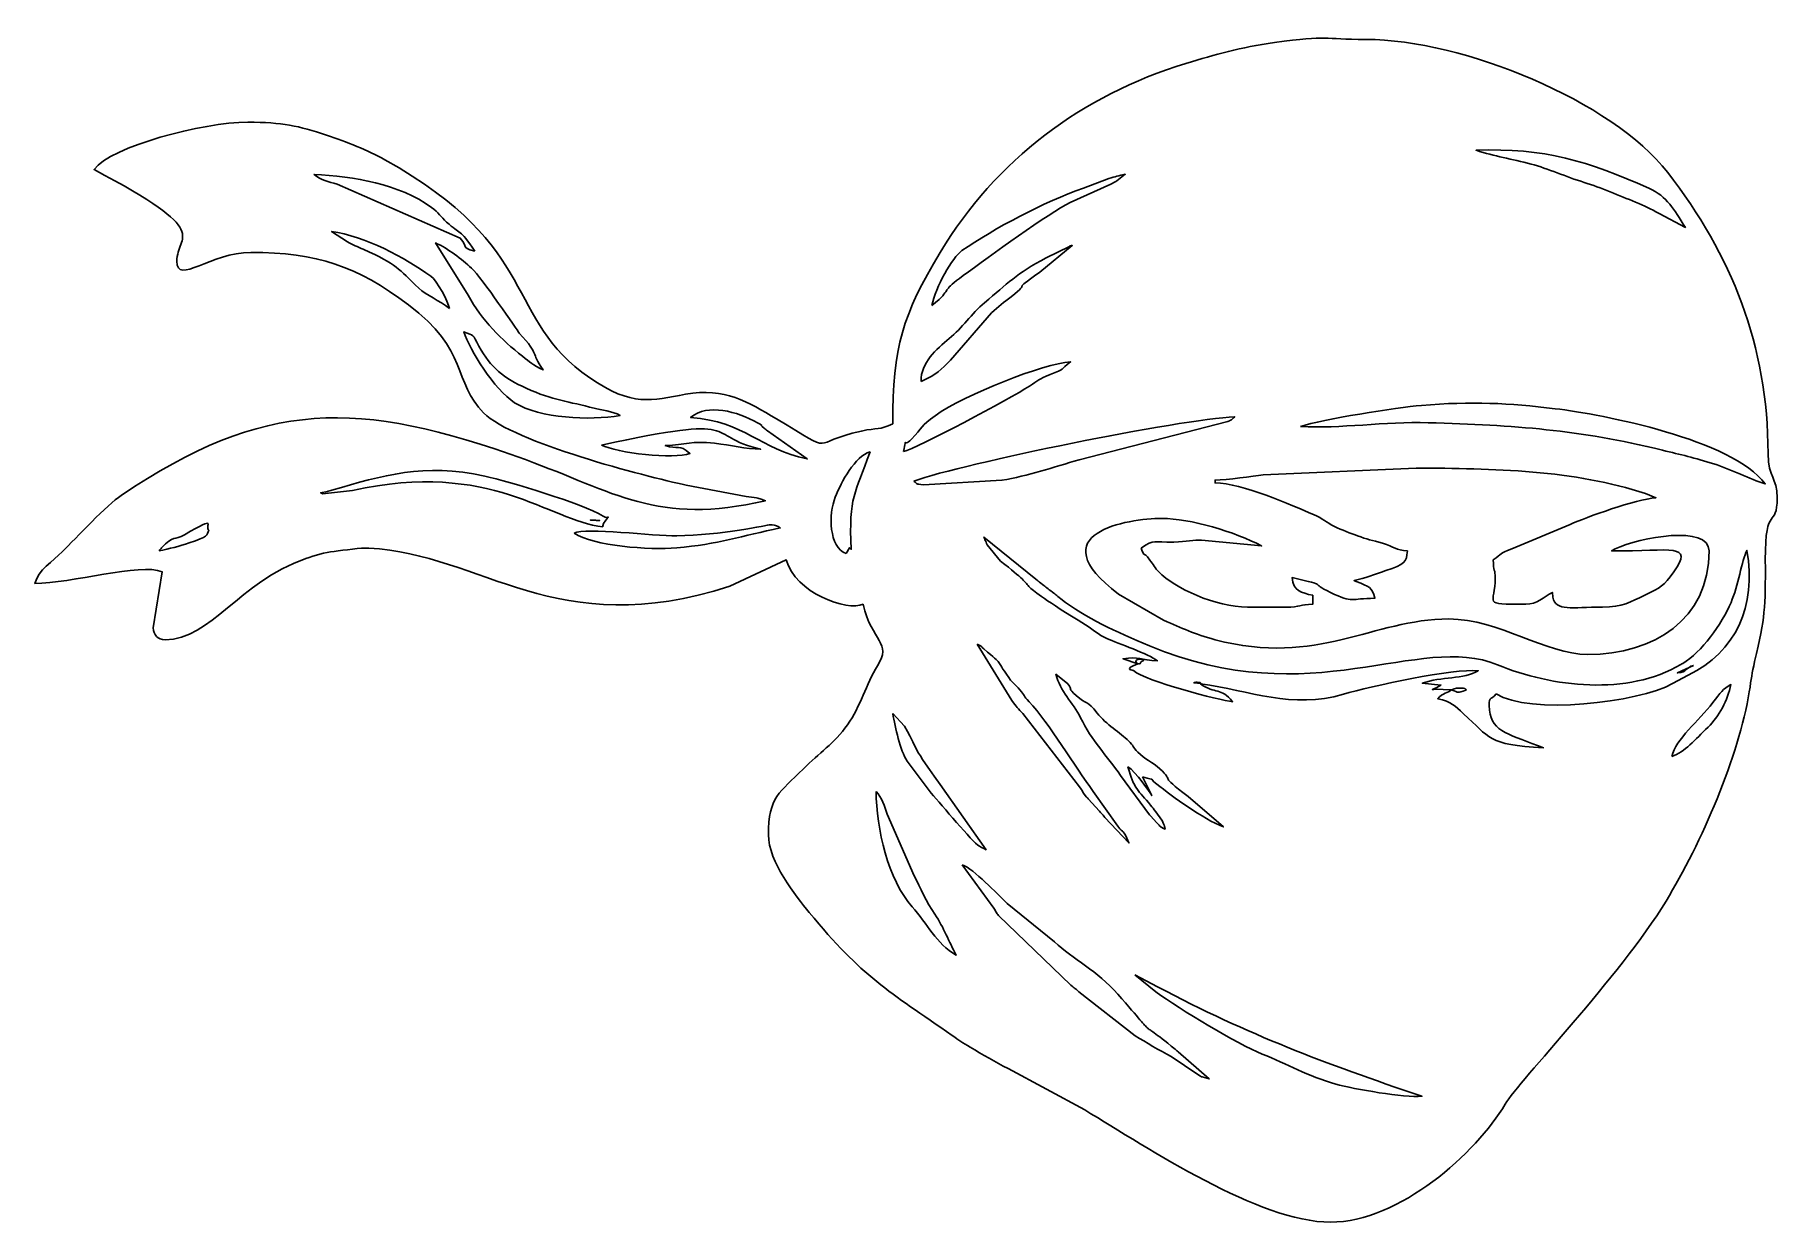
# Model space of a CAD drawing. Header units: centimetres. Extents: x -8 to 73.2, y -6.9 to 11.1.
# Drawn here: x 52.41 to 73.19, y -3.03 to 11.14 of the extents above.
import ezdxf

# ---------------------------------------------------------------- set-up
doc = ezdxf.new("R2010")
doc.units = ezdxf.units.CM
doc.header["$MEASUREMENT"] = 0
doc.layers.add('layer 1', color=7, linetype='Continuous')

msp = doc.modelspace()

# ---------------------------------------------------------------- linework, layer by layer
at = {"layer": 'layer 1'}
for points, knots in [([(62.64491, 6.49846), (62.48175, 6.42017), (62.46653, 6.45377), (62.27205, 6.41271), (61.62174, 6.27539), (62.0072, 6.1109), (61.25793, 6.55787), (60.91837, 6.76043), (60.64385, 6.93557), (60.17546, 6.85217), (59.76755, 6.77954), (59.54188, 6.69557), (59.03125, 7.04758), (57.99959, 7.75876), (58.47711, 8.5924), (56.58849, 9.64954), (56.38224, 9.76498), (56.13574, 9.86189), (55.89367, 9.9425), (55.55616, 10.0549), (55.36951, 10.09679), (54.95435, 10.09679), (54.41449, 10.09679), (53.3224, 9.80871), (53.11991, 9.53235), (54.56704, 8.76662), (54.10769, 8.76244), (54.10769, 8.43874), (54.10769, 8.15099), (54.51883, 8.54457), (54.98963, 8.54457), (55.78059, 8.54457), (56.25486, 8.37797), (56.8698, 7.92002), (57.59521, 7.37979), (57.39874, 6.99659), (57.76617, 6.62917), (58.12101, 6.27434), (59.69466, 5.87296), (60.18387, 5.76603), (60.18387, 5.76603), (60.89668, 5.63218), (60.89668, 5.63218), (60.93818, 5.62462), (60.98526, 5.62128), (61.01985, 5.61423), (61.02994, 5.61217), (61.0397, 5.61047), (61.04912, 5.60822), (61.05813, 5.60606), (61.06873, 5.60261), (61.07662, 5.60043), (61.07662, 5.60043), (61.12796, 5.58124), (61.12796, 5.58124), (59.8368, 5.28043), (59.3172, 5.68911), (58.26638, 6.07104), (56.26679, 6.79779), (55.14968, 6.79245), (53.44408, 5.64512), (53.2792, 5.5342), (52.90655, 5.13857), (52.74067, 4.97269), (52.62728, 4.8593), (52.45792, 4.75663), (52.41435, 4.59346), (52.84148, 4.59346), (53.67572, 4.84015), (53.9313, 4.73457), (53.9313, 4.73457), (53.82546, 4.06429), (53.82546, 4.06429), (53.82546, 3.98172), (53.884, 3.92318), (53.96658, 3.92318), (54.52213, 3.92318), (54.83537, 4.60933), (55.6456, 4.88999), (55.75385, 4.92749), (55.87629, 4.9647), (55.98246, 4.97647), (56.10884, 4.99048), (56.30238, 5.02111), (56.39774, 5.0161), (57.74908, 4.94508), (58.627, 3.88735), (60.70149, 4.56132), (60.70149, 4.56132), (61.37491, 4.87568), (61.37491, 4.87568), (61.4801, 4.48173), (62.10617, 4.25728), (62.29213, 4.34651), (62.39782, 3.89287), (62.63962, 3.89034), (62.46383, 3.61224), (62.32517, 3.39285), (62.2627, 3.12602), (62.10666, 2.90921), (61.94145, 2.67965), (61.77165, 2.57487), (61.57772, 2.37981), (61.29687, 2.09732), (61.16324, 2.04974), (61.16324, 1.59485), (61.16324, 1.27272), (61.48795, 0.86541), (61.64895, 0.66944), (62.28076, -0.09958), (62.59748, -0.27248), (63.35535, -0.79916), (63.43668, -0.85568), (63.4778, -0.88452), (63.56841, -0.93887), (63.71683, -1.02789), (63.87015, -1.11785), (64.02048, -1.19236), (64.02048, -1.19236), (64.93594, -1.68801), (64.93594, -1.68801), (65.70295, -2.15056), (67.01516, -3.02654), (67.86602, -3.02654), (68.68726, -3.02654), (69.60532, -2.20204), (69.9494, -1.61743), (70.11191, -1.34132), (71.31365, -0.10382), (71.86756, 0.80358), (72.28926, 1.49439), (72.73711, 2.53607), (72.86083, 3.30281), (72.88681, 3.4638), (72.89037, 3.51682), (72.92433, 3.66265), (73.04915, 4.19862), (73.05469, 4.28694), (73.05173, 4.8758), (73.0483, 5.5581), (73.19296, 5.23411), (73.19296, 5.61651), (73.19296, 5.86501), (73.08617, 5.84368), (73.08528, 6.14384), (73.08147, 7.43623), (72.65048, 8.51001), (71.88799, 9.49738), (71.22898, 10.35076), (69.44326, 11.08303), (68.28872, 11.0844), (67.75969, 11.08503), (67.86094, 11.13976), (67.1973, 11.04773), (66.78922, 10.99115), (66.49553, 10.90588), (66.14164, 10.79811), (64.89637, 10.41889), (63.87401, 9.64484), (63.21094, 8.54298), (62.76523, 7.80231), (62.64491, 7.41512), (62.64491, 6.49846)], [0, 0, 0, 0, 0.01851852, 0.01851852, 0.01851852, 0.03703704, 0.03703704, 0.03703704, 0.05555556, 0.05555556, 0.05555556, 0.07407407, 0.07407407, 0.07407407, 0.09259259, 0.09259259, 0.09259259, 0.11111111, 0.11111111, 0.11111111, 0.12962963, 0.12962963, 0.12962963, 0.14814815, 0.14814815, 0.14814815, 0.16666667, 0.16666667, 0.16666667, 0.18518519, 0.18518519, 0.18518519, 0.2037037, 0.2037037, 0.2037037, 0.22222222, 0.22222222, 0.22222222, 0.24074074, 0.24074074, 0.24074074, 0.25925926, 0.25925926, 0.25925926, 0.27777778, 0.27777778, 0.27777778, 0.2962963, 0.2962963, 0.2962963, 0.31481481, 0.31481481, 0.31481481, 0.33333333, 0.33333333, 0.33333333, 0.35185185, 0.35185185, 0.35185185, 0.37037037, 0.37037037, 0.37037037, 0.38888889, 0.38888889, 0.38888889, 0.40740741, 0.40740741, 0.40740741, 0.42592593, 0.42592593, 0.42592593, 0.44444444, 0.44444444, 0.44444444, 0.46296296, 0.46296296, 0.46296296, 0.48148148, 0.48148148, 0.48148148, 0.5, 0.5, 0.5, 0.51851852, 0.51851852, 0.51851852, 0.53703704, 0.53703704, 0.53703704, 0.55555556, 0.55555556, 0.55555556, 0.57407407, 0.57407407, 0.57407407, 0.59259259, 0.59259259, 0.59259259, 0.61111111, 0.61111111, 0.61111111, 0.62962963, 0.62962963, 0.62962963, 0.64814815, 0.64814815, 0.64814815, 0.66666667, 0.66666667, 0.66666667, 0.68518519, 0.68518519, 0.68518519, 0.7037037, 0.7037037, 0.7037037, 0.72222222, 0.72222222, 0.72222222, 0.74074074, 0.74074074, 0.74074074, 0.75925926, 0.75925926, 0.75925926, 0.77777778, 0.77777778, 0.77777778, 0.7962963, 0.7962963, 0.7962963, 0.81481481, 0.81481481, 0.81481481, 0.83333333, 0.83333333, 0.83333333, 0.85185185, 0.85185185, 0.85185185, 0.87037037, 0.87037037, 0.87037037, 0.88888889, 0.88888889, 0.88888889, 0.90740741, 0.90740741, 0.90740741, 0.92592593, 0.92592593, 0.92592593, 0.94444444, 0.94444444, 0.94444444, 0.96296296, 0.96296296, 0.96296296, 0.98148148, 0.98148148, 0.98148148, 1, 1, 1, 1]), ([(71.78564, 9.00712), (71.68109, 9.06506), (71.61252, 9.09917), (71.50424, 9.14346), (71.31338, 9.22153), (71.0901, 9.31824), (70.8912, 9.37927), (70.67541, 9.44549), (70.45878, 9.5453), (70.25844, 9.59784), (70.02403, 9.6593), (69.82766, 9.68898), (69.60246, 9.76274), (70.41903, 9.79386), (70.94021, 9.63208), (71.66073, 9.30968), (71.88837, 9.20782), (71.9557, 9.06446), (72.09855, 8.84181), (72.09855, 8.84181), (71.78564, 9.00712), (71.78564, 9.00712)], [0, 0, 0, 0, 0.14285714, 0.14285714, 0.14285714, 0.28571429, 0.28571429, 0.28571429, 0.42857143, 0.42857143, 0.42857143, 0.57142857, 0.57142857, 0.57142857, 0.71428571, 0.71428571, 0.71428571, 0.85714286, 0.85714286, 0.85714286, 1, 1, 1, 1]), ([(57.65998, 8.55701), (57.47229, 8.61656), (57.59957, 8.5953), (57.48776, 8.71328), (57.48776, 8.71328), (56.02057, 9.3585), (56.02057, 9.3585), (55.91079, 9.39151), (55.83089, 9.39762), (55.74463, 9.47343), (56.21933, 9.4514), (56.75899, 9.36319), (57.14516, 9.08019), (57.22835, 9.01923), (57.25799, 8.96929), (57.32511, 8.9064), (57.49113, 8.75084), (57.47763, 8.83941), (57.65998, 8.55701)], [0, 0, 0, 0, 0.16666667, 0.16666667, 0.16666667, 0.33333333, 0.33333333, 0.33333333, 0.5, 0.5, 0.5, 0.66666667, 0.66666667, 0.66666667, 0.83333333, 0.83333333, 0.83333333, 1, 1, 1, 1]), ([(63.11125, 7.90975), (63.1582, 8.13207), (63.35581, 8.48517), (63.47141, 8.5649), (63.85954, 8.83258), (64.4482, 9.14573), (64.9201, 9.30971), (64.9201, 9.30971), (65.22454, 9.4239), (65.22454, 9.4239), (65.30023, 9.44818), (65.33817, 9.45792), (65.41867, 9.47566), (65.41867, 9.47566), (65.31995, 9.39745), (65.31995, 9.39745), (65.30476, 9.38777), (65.26362, 9.36696), (65.24685, 9.35914), (65.24685, 9.35914), (64.76336, 9.14038), (64.76336, 9.14038), (64.5055, 9.01134), (63.80071, 8.49827), (63.48539, 8.26685), (63.23093, 8.08012), (63.34001, 8.12155), (63.2002, 7.98314), (63.2002, 7.98314), (63.11125, 7.90975), (63.11125, 7.90975)], [0, 0, 0, 0, 0.1, 0.1, 0.1, 0.2, 0.2, 0.2, 0.3, 0.3, 0.3, 0.4, 0.4, 0.4, 0.5, 0.5, 0.5, 0.6, 0.6, 0.6, 0.7, 0.7, 0.7, 0.8, 0.8, 0.8, 0.9, 0.9, 0.9, 1, 1, 1, 1]), ([(57.36111, 7.87513), (57.23848, 7.96677), (57.07815, 8.0394), (56.99567, 8.11567), (56.73646, 8.35539), (56.74707, 8.39318), (56.33139, 8.5814), (56.26723, 8.61045), (56.20292, 8.63738), (56.14147, 8.66816), (56.14147, 8.66816), (55.95286, 8.7915), (55.95286, 8.7915), (56.34893, 8.74372), (56.83328, 8.47636), (57.13657, 8.26047), (57.21581, 8.20406), (57.34073, 7.95366), (57.36111, 7.87513)], [0, 0, 0, 0, 0.16666667, 0.16666667, 0.16666667, 0.33333333, 0.33333333, 0.33333333, 0.5, 0.5, 0.5, 0.66666667, 0.66666667, 0.66666667, 0.83333333, 0.83333333, 0.83333333, 1, 1, 1, 1]), ([(58.19214, 7.58176), (58.44842, 7.29932), (58.31625, 7.36997), (58.47493, 7.14201), (58.35303, 7.20447), (58.31836, 7.23337), (58.22932, 7.30452), (57.98412, 7.50047), (57.74507, 7.73258), (57.58067, 8.03199), (57.58067, 8.03199), (57.19358, 8.65707), (57.19358, 8.65707), (57.34553, 8.58929), (57.50474, 8.46423), (57.62219, 8.35558), (57.74625, 8.24081), (58.16742, 7.609), (58.19214, 7.58176)], [0, 0, 0, 0, 0.16666667, 0.16666667, 0.16666667, 0.33333333, 0.33333333, 0.33333333, 0.5, 0.5, 0.5, 0.66666667, 0.66666667, 0.66666667, 0.83333333, 0.83333333, 0.83333333, 1, 1, 1, 1]), ([(62.98337, 7.00555), (62.9759, 7.22437), (63.16778, 7.39138), (63.31989, 7.51609), (63.4723, 7.64104), (63.58344, 7.81199), (63.7417, 7.94373), (64.01394, 8.17034), (64.11719, 8.29162), (64.47601, 8.4771), (64.47601, 8.4771), (64.75245, 8.61332), (64.75245, 8.61332), (64.75856, 8.62783), (64.77442, 8.62215), (64.78567, 8.62583), (64.78567, 8.62583), (64.4009, 8.30635), (64.4009, 8.30635), (64.02138, 8.05053), (64.32663, 8.22373), (64.05613, 8.01543), (63.97005, 7.94915), (63.90164, 7.89707), (63.82487, 7.82284), (63.82487, 7.82284), (63.33502, 7.25787), (63.33502, 7.25787), (63.22435, 7.14706), (63.17093, 7.08289), (62.98337, 7.00555)], [0, 0, 0, 0, 0.1, 0.1, 0.1, 0.2, 0.2, 0.2, 0.3, 0.3, 0.3, 0.4, 0.4, 0.4, 0.5, 0.5, 0.5, 0.6, 0.6, 0.6, 0.7, 0.7, 0.7, 0.8, 0.8, 0.8, 0.9, 0.9, 0.9, 1, 1, 1, 1]), ([(59.08469, 6.68375), (59.16837, 6.6607), (59.30541, 6.65425), (59.39401, 6.59689), (59.02722, 6.53824), (58.44183, 6.55968), (58.13638, 6.75094), (57.88697, 6.90711), (57.6051, 7.37866), (57.52933, 7.59596), (57.662, 7.54568), (57.6293, 7.57952), (57.71124, 7.42463), (57.84669, 7.16859), (58.01317, 7.04228), (58.27193, 6.92433), (58.59862, 6.77542), (58.78295, 6.76684), (59.08469, 6.68375)], [0, 0, 0, 0, 0.16666667, 0.16666667, 0.16666667, 0.33333333, 0.33333333, 0.33333333, 0.5, 0.5, 0.5, 0.66666667, 0.66666667, 0.66666667, 0.83333333, 0.83333333, 0.83333333, 1, 1, 1, 1]), ([(62.77462, 6.16834), (62.81914, 6.37787), (62.75243, 6.19418), (62.86752, 6.3138), (63.00399, 6.45566), (62.98006, 6.47312), (63.15129, 6.59565), (63.50732, 6.85044), (64.44845, 7.21949), (64.76591, 7.23722), (64.63518, 7.13819), (64.70933, 7.16048), (64.52311, 7.086), (64.37744, 7.02773), (64.38711, 7.01867), (64.27465, 6.94704), (64.04935, 6.80355), (62.92645, 6.20068), (62.77462, 6.16834)], [0, 0, 0, 0, 0.16666667, 0.16666667, 0.16666667, 0.33333333, 0.33333333, 0.33333333, 0.5, 0.5, 0.5, 0.66666667, 0.66666667, 0.66666667, 0.83333333, 0.83333333, 0.83333333, 1, 1, 1, 1]), ([(61.15071, 6.4158), (61.15071, 6.4158), (61.62535, 6.07955), (61.62535, 6.07955), (61.0564, 6.19928), (60.88863, 6.52431), (60.23382, 6.57487), (60.44076, 6.74549), (60.78929, 6.64652), (61.03408, 6.50982), (61.13653, 6.4526), (61.02455, 6.51828), (61.11261, 6.44718), (61.11812, 6.44273), (61.12516, 6.43511), (61.13078, 6.4308), (61.1365, 6.4264), (61.14477, 6.41998), (61.15071, 6.4158)], [0, 0, 0, 0, 0.16666667, 0.16666667, 0.16666667, 0.33333333, 0.33333333, 0.33333333, 0.5, 0.5, 0.5, 0.66666667, 0.66666667, 0.66666667, 0.83333333, 0.83333333, 0.83333333, 1, 1, 1, 1]), ([(67.5099, 6.46733), (67.75745, 6.55262), (68.66543, 6.69393), (68.94997, 6.71815), (69.54805, 6.76906), (69.99575, 6.74592), (70.54459, 6.67935), (71.11483, 6.61019), (72.65447, 6.3132), (73.05167, 5.782), (72.86021, 5.83926), (72.65379, 5.95308), (72.43758, 6.0213), (72.20872, 6.09352), (72.04411, 6.13085), (71.82583, 6.1842), (70.8134, 6.43167), (70.0738, 6.47937), (69.03018, 6.51171), (68.51704, 6.52761), (67.97679, 6.43799), (67.5099, 6.46733)], [0, 0, 0, 0, 0.14285714, 0.14285714, 0.14285714, 0.28571429, 0.28571429, 0.28571429, 0.42857143, 0.42857143, 0.42857143, 0.57142857, 0.57142857, 0.57142857, 0.71428571, 0.71428571, 0.71428571, 0.85714286, 0.85714286, 0.85714286, 1, 1, 1, 1]), ([(59.17393, 6.2456), (60.91333, 6.62021), (60.3699, 6.36294), (61.06894, 6.19529), (60.89396, 6.19883), (60.71671, 6.2461), (60.52131, 6.26641), (60.24015, 6.29563), (60.18417, 6.25198), (59.93317, 6.24015), (60.08374, 6.18671), (60.09944, 6.26289), (60.22605, 6.14568), (60.03743, 6.07347), (59.35056, 6.14888), (59.17393, 6.2456)], [0, 0, 0, 0, 0.2, 0.2, 0.2, 0.4, 0.4, 0.4, 0.6, 0.6, 0.6, 0.8, 0.8, 0.8, 1, 1, 1, 1]), ([(62.89649, 5.81532), (63.48972, 6.02837), (66.07324, 6.5527), (66.72397, 6.58335), (66.68152, 6.54453), (66.70574, 6.55742), (66.64095, 6.52519), (66.64095, 6.52519), (64.86779, 6.07003), (64.86779, 6.07003), (64.56597, 5.98026), (64.25273, 5.87682), (63.94833, 5.82592), (63.94833, 5.82592), (63.01237, 5.7725), (63.01237, 5.7725), (62.90488, 5.78036), (62.95528, 5.77429), (62.89649, 5.81532)], [0, 0, 0, 0, 0.16666667, 0.16666667, 0.16666667, 0.33333333, 0.33333333, 0.33333333, 0.5, 0.5, 0.5, 0.66666667, 0.66666667, 0.66666667, 0.83333333, 0.83333333, 0.83333333, 1, 1, 1, 1]), ([(55.90255, 5.6924), (55.9131, 5.69491), (55.94589, 5.70348), (55.95695, 5.70664), (56.56489, 5.88052), (57.04631, 6.03837), (57.78244, 5.87318), (58.0699, 5.80868), (58.94148, 5.54883), (59.19094, 5.39848), (59.26977, 5.35096), (59.27972, 5.43712), (59.19545, 5.3083), (59.19545, 5.3083), (59.18653, 5.27974), (59.18653, 5.27974), (59.18636, 5.28243), (59.18897, 5.27308), (59.18769, 5.27011), (58.54051, 5.33991), (57.86016, 6.07158), (56.20307, 5.70379), (56.20307, 5.70379), (55.84388, 5.66426), (55.84388, 5.66426), (55.84032, 5.67372), (55.82847, 5.6715), (55.82188, 5.67676), (55.82188, 5.67676), (55.90255, 5.6924), (55.90255, 5.6924)], [0, 0, 0, 0, 0.1, 0.1, 0.1, 0.2, 0.2, 0.2, 0.3, 0.3, 0.3, 0.4, 0.4, 0.4, 0.5, 0.5, 0.5, 0.6, 0.6, 0.6, 0.7, 0.7, 0.7, 0.8, 0.8, 0.8, 0.9, 0.9, 0.9, 1, 1, 1, 1]), ([(62.09131, 4.9522), (61.88311, 5.02053), (61.8786, 5.42024), (61.95979, 5.62555), (62.02966, 5.80224), (62.19791, 6.11679), (62.3744, 6.1632), (62.19638, 5.65478), (62.12052, 5.64167), (62.14974, 5.00111), (62.14184, 5.00683), (62.13244, 5.01599), (62.12812, 5.02084), (62.12812, 5.02084), (62.09131, 4.9522), (62.09131, 4.9522)], [0, 0, 0, 0, 0.2, 0.2, 0.2, 0.4, 0.4, 0.4, 0.6, 0.6, 0.6, 0.8, 0.8, 0.8, 1, 1, 1, 1]), ([(65.60824, 5.01679), (65.6543, 4.88954), (65.61695, 5.00066), (65.71217, 4.87378), (65.74888, 4.82486), (65.77445, 4.77611), (65.81725, 4.73191), (66.00502, 4.53803), (66.49628, 4.31124), (66.87824, 4.31124), (66.87824, 4.31124), (67.33685, 4.31124), (67.33685, 4.31124), (67.51416, 4.31124), (67.49481, 4.34296), (67.65435, 4.34651), (67.65435, 4.34651), (67.65435, 4.45235), (67.65435, 4.45235), (67.51585, 4.48462), (67.42084, 4.50255), (67.40741, 4.66401), (67.8757, 4.55491), (67.59215, 4.61719), (67.86561, 4.48719), (68.14852, 4.35268), (68.09503, 4.41707), (68.39519, 4.41707), (68.35836, 4.55499), (68.33193, 4.55092), (68.17302, 4.61826), (68.16763, 4.62054), (68.15581, 4.62393), (68.14824, 4.62874), (68.27623, 4.65856), (68.38993, 4.70077), (68.52416, 4.7467), (68.75703, 4.8264), (68.7721, 4.84761), (68.78324, 4.98151), (68.64669, 4.99288), (68.62494, 5.0319), (68.48647, 5.0728), (68.35904, 5.11045), (68.30123, 5.12055), (68.18841, 5.16279), (68.11329, 5.19092), (67.99691, 5.2327), (67.91269, 5.27513), (67.80237, 5.33069), (67.78683, 5.36259), (67.66508, 5.41557), (67.40707, 5.52786), (66.80648, 5.7929), (66.49019, 5.7929), (66.49019, 5.7929), (66.49019, 5.82818), (66.49019, 5.82818), (66.63385, 5.82818), (66.93911, 5.87236), (67.06422, 5.88914), (67.06422, 5.88914), (68.88907, 5.96929), (68.88907, 5.96929), (69.78306, 5.96929), (70.78789, 5.94572), (71.62126, 5.66759), (71.62126, 5.66759), (71.74657, 5.61651), (71.74657, 5.61651), (71.50906, 5.59675), (70.91921, 5.38639), (70.72356, 5.29897), (70.72356, 5.29897), (70.02706, 5.00769), (70.02706, 5.00769), (69.8695, 4.9428), (69.92132, 4.95271), (69.8063, 4.87568), (69.80934, 4.73884), (69.83148, 4.75719), (69.83148, 4.66401), (69.83148, 4.33966), (69.65805, 4.34651), (70.19435, 4.34651), (70.3276, 4.34651), (70.40751, 4.43241), (70.51185, 4.48763), (70.51185, 4.48763), (70.51676, 4.42979), (70.51676, 4.42979), (70.55916, 4.25596), (70.73209, 4.31124), (71.11157, 4.31124), (71.3442, 4.31124), (71.4538, 4.37539), (71.60595, 4.45186), (71.81679, 4.55784), (71.83461, 4.55163), (71.96071, 4.73338), (72.1985, 5.07611), (71.94659, 4.98151), (71.21741, 4.98151), (71.21741, 4.98151), (71.26232, 5.00715), (71.26232, 5.00715), (71.54999, 5.14433), (72.38157, 5.29894), (72.38157, 4.98151), (72.38157, 4.16337), (71.71717, 3.74679), (70.93518, 3.74679), (70.43332, 3.74679), (69.87644, 4.17013), (69.27713, 4.17013), (68.37251, 4.17013), (67.7174, 3.59724), (66.48975, 3.92275), (66.23517, 3.99025), (66.10239, 4.06078), (65.87511, 4.15477), (65.87511, 4.15477), (65.33988, 4.46621), (65.33988, 4.46621), (64.36997, 5.19616), (65.45081, 5.36957), (65.85519, 5.36957), (66.1929, 5.36957), (66.72953, 5.20978), (67.0449, 5.04233), (67.0449, 5.04233), (66.32728, 5.10915), (66.32728, 5.10915), (66.23697, 5.11709), (66.14964, 5.09044), (65.99745, 5.08714), (65.74767, 5.08172), (65.7724, 5.12672), (65.60824, 5.01679)], [0, 0, 0, 0, 0.02173913, 0.02173913, 0.02173913, 0.04347826, 0.04347826, 0.04347826, 0.06521739, 0.06521739, 0.06521739, 0.08695652, 0.08695652, 0.08695652, 0.10869565, 0.10869565, 0.10869565, 0.13043478, 0.13043478, 0.13043478, 0.15217391, 0.15217391, 0.15217391, 0.17391304, 0.17391304, 0.17391304, 0.19565217, 0.19565217, 0.19565217, 0.2173913, 0.2173913, 0.2173913, 0.23913043, 0.23913043, 0.23913043, 0.26086957, 0.26086957, 0.26086957, 0.2826087, 0.2826087, 0.2826087, 0.30434783, 0.30434783, 0.30434783, 0.32608696, 0.32608696, 0.32608696, 0.34782609, 0.34782609, 0.34782609, 0.36956522, 0.36956522, 0.36956522, 0.39130435, 0.39130435, 0.39130435, 0.41304348, 0.41304348, 0.41304348, 0.43478261, 0.43478261, 0.43478261, 0.45652174, 0.45652174, 0.45652174, 0.47826087, 0.47826087, 0.47826087, 0.5, 0.5, 0.5, 0.52173913, 0.52173913, 0.52173913, 0.54347826, 0.54347826, 0.54347826, 0.56521739, 0.56521739, 0.56521739, 0.58695652, 0.58695652, 0.58695652, 0.60869565, 0.60869565, 0.60869565, 0.63043478, 0.63043478, 0.63043478, 0.65217391, 0.65217391, 0.65217391, 0.67391304, 0.67391304, 0.67391304, 0.69565217, 0.69565217, 0.69565217, 0.7173913, 0.7173913, 0.7173913, 0.73913043, 0.73913043, 0.73913043, 0.76086957, 0.76086957, 0.76086957, 0.7826087, 0.7826087, 0.7826087, 0.80434783, 0.80434783, 0.80434783, 0.82608696, 0.82608696, 0.82608696, 0.84782609, 0.84782609, 0.84782609, 0.86956522, 0.86956522, 0.86956522, 0.89130435, 0.89130435, 0.89130435, 0.91304348, 0.91304348, 0.91304348, 0.93478261, 0.93478261, 0.93478261, 0.95652174, 0.95652174, 0.95652174, 0.97826087, 0.97826087, 0.97826087, 1, 1, 1, 1]), ([(53.89749, 4.98397), (53.90718, 4.99617), (53.91619, 5.00974), (53.92638, 5.02069), (54.06717, 5.17203), (54.08024, 5.10671), (54.19765, 5.1748), (54.61984, 5.41962), (54.42768, 5.27198), (54.48888, 5.23031), (54.46062, 5.16744), (54.48928, 5.15574), (54.25517, 5.07798), (54.13691, 5.03871), (54.01624, 5.00643), (53.89749, 4.98397)], [0, 0, 0, 0, 0.2, 0.2, 0.2, 0.4, 0.4, 0.4, 0.6, 0.6, 0.6, 0.8, 0.8, 0.8, 1, 1, 1, 1]), ([(58.84641, 5.1942), (58.98076, 5.2638), (59.7924, 5.15863), (60.06964, 5.16216), (60.59102, 5.1688), (61.17081, 5.29447), (61.17781, 5.29419), (61.27384, 5.29045), (61.25756, 5.28193), (61.30418, 5.25623), (60.85116, 5.16454), (60.55863, 5.06005), (60.0693, 5.01932), (59.7405, 4.99195), (59.07371, 5.03759), (58.84641, 5.1942)], [0, 0, 0, 0, 0.2, 0.2, 0.2, 0.4, 0.4, 0.4, 0.6, 0.6, 0.6, 0.8, 0.8, 0.8, 1, 1, 1, 1]), ([(59.108, 5.34519), (59.22986, 5.34019), (59.06205, 5.35042), (59.03906, 5.34948), (59.03906, 5.34948), (59.108, 5.34519), (59.108, 5.34519)], [0, 0, 0, 0, 0.5, 0.5, 0.5, 1, 1, 1, 1]), ([(69.84157, 3.27579), (69.7672, 3.19179), (69.75085, 3.258), (69.76336, 3.08188), (69.78208, 2.81812), (70.02522, 2.78635), (70.40501, 2.6341), (69.72535, 2.67189), (69.77752, 2.74959), (69.45332, 3.04003), (69.3462, 3.136), (69.3115, 3.18263), (69.14508, 3.21848), (69.20481, 3.28937), (69.26662, 3.28916), (69.30915, 3.32379), (69.00736, 3.35174), (69.04179, 3.28994), (69.18224, 3.38072), (69.18224, 3.38072), (68.96095, 3.40348), (68.96095, 3.40348), (69.18471, 3.48549), (69.45906, 3.44815), (69.62806, 3.55236), (69.33586, 3.58264), (68.34894, 3.36899), (68.01948, 3.27153), (67.40722, 3.09041), (66.90607, 3.31873), (66.31687, 3.39506), (66.49278, 3.27167), (66.55867, 3.35593), (66.69925, 3.18252), (66.55117, 3.19901), (65.65474, 3.42855), (65.51802, 3.55399), (65.51646, 3.55542), (65.38226, 3.56661), (65.56969, 3.63479), (65.56969, 3.63479), (65.39344, 3.69571), (65.39344, 3.69571), (65.58216, 3.72903), (65.59666, 3.67549), (65.80292, 3.67214), (65.70144, 3.75311), (65.33087, 3.87772), (65.19732, 3.93749), (65.09436, 3.98357), (65.0301, 4.04817), (64.94279, 4.10206), (63.9737, 4.70021), (64.48484, 4.43837), (63.93242, 4.85858), (63.93242, 4.85858), (63.77208, 5.0567), (63.77208, 5.0567), (63.76738, 5.06626), (63.76303, 5.07653), (63.75885, 5.08554), (63.75445, 5.09501), (63.74934, 5.10824), (63.7458, 5.11618), (63.74218, 5.12431), (63.73657, 5.137), (63.73291, 5.14777), (63.73291, 5.14777), (64.35174, 4.64387), (64.35174, 4.64387), (64.41446, 4.59707), (64.35967, 4.63846), (64.41093, 4.59766), (64.46765, 4.55253), (64.47521, 4.54768), (64.53214, 4.50519), (64.58404, 4.46645), (64.59556, 4.45302), (64.64908, 4.41194), (64.95835, 4.17451), (65.30085, 4.01979), (65.70681, 3.8497), (67.64683, 3.03684), (68.91927, 4.01249), (69.85807, 3.62357), (70.50524, 3.35546), (71.41376, 3.25122), (72.04505, 3.62716), (72.05165, 3.63109), (72.06086, 3.6359), (72.06743, 3.63986), (72.29264, 3.7757), (72.53033, 4.10509), (72.64312, 4.36744), (72.72702, 4.56258), (72.77043, 4.86918), (72.83259, 4.98872), (72.94393, 4.31868), (72.70353, 3.77766), (72.13334, 3.50063), (72.13334, 3.50063), (71.94645, 3.40131), (71.94645, 3.40131), (71.53709, 3.16728), (70.23026, 3.02543), (69.84157, 3.27579)], [0, 0, 0, 0, 0.02857143, 0.02857143, 0.02857143, 0.05714286, 0.05714286, 0.05714286, 0.08571429, 0.08571429, 0.08571429, 0.11428571, 0.11428571, 0.11428571, 0.14285714, 0.14285714, 0.14285714, 0.17142857, 0.17142857, 0.17142857, 0.2, 0.2, 0.2, 0.22857143, 0.22857143, 0.22857143, 0.25714286, 0.25714286, 0.25714286, 0.28571429, 0.28571429, 0.28571429, 0.31428571, 0.31428571, 0.31428571, 0.34285714, 0.34285714, 0.34285714, 0.37142857, 0.37142857, 0.37142857, 0.4, 0.4, 0.4, 0.42857143, 0.42857143, 0.42857143, 0.45714286, 0.45714286, 0.45714286, 0.48571429, 0.48571429, 0.48571429, 0.51428571, 0.51428571, 0.51428571, 0.54285714, 0.54285714, 0.54285714, 0.57142857, 0.57142857, 0.57142857, 0.6, 0.6, 0.6, 0.62857143, 0.62857143, 0.62857143, 0.65714286, 0.65714286, 0.65714286, 0.68571429, 0.68571429, 0.68571429, 0.71428571, 0.71428571, 0.71428571, 0.74285714, 0.74285714, 0.74285714, 0.77142857, 0.77142857, 0.77142857, 0.8, 0.8, 0.8, 0.82857143, 0.82857143, 0.82857143, 0.85714286, 0.85714286, 0.85714286, 0.88571429, 0.88571429, 0.88571429, 0.91428571, 0.91428571, 0.91428571, 0.94285714, 0.94285714, 0.94285714, 0.97142857, 0.97142857, 0.97142857, 1, 1, 1, 1]), ([(63.65182, 3.87044), (63.75728, 3.81299), (63.66304, 3.86949), (63.73108, 3.81236), (63.98591, 3.59838), (63.8573, 3.71015), (64.02955, 3.4714), (64.09492, 3.38079), (64.09992, 3.3992), (64.16306, 3.32466), (64.21942, 3.25813), (64.20356, 3.25579), (64.2712, 3.18338), (64.50633, 2.93163), (64.82424, 2.40127), (65.03534, 2.11381), (65.03534, 2.11381), (65.32896, 1.69751), (65.32896, 1.69751), (65.40482, 1.59777), (65.38505, 1.68109), (65.46206, 1.49788), (65.46206, 1.49788), (65.1761, 1.80351), (65.1761, 1.80351), (65.1411, 1.84947), (65.14753, 1.83231), (65.11014, 1.87547), (65.11014, 1.87547), (64.97755, 2.02477), (64.97755, 2.02477), (64.95474, 2.04912), (64.9758, 2.01849), (64.92996, 2.08107), (64.9013, 2.12019), (64.90814, 2.12482), (64.87355, 2.16676), (64.87355, 2.16676), (64.19515, 3.04196), (64.19515, 3.04196), (64.14507, 3.09986), (64.11646, 3.12285), (64.06765, 3.19641), (64.06765, 3.19641), (63.65182, 3.87044), (63.65182, 3.87044)], [0, 0, 0, 0, 0.06666667, 0.06666667, 0.06666667, 0.13333333, 0.13333333, 0.13333333, 0.2, 0.2, 0.2, 0.26666667, 0.26666667, 0.26666667, 0.33333333, 0.33333333, 0.33333333, 0.4, 0.4, 0.4, 0.46666667, 0.46666667, 0.46666667, 0.53333333, 0.53333333, 0.53333333, 0.6, 0.6, 0.6, 0.66666667, 0.66666667, 0.66666667, 0.73333333, 0.73333333, 0.73333333, 0.8, 0.8, 0.8, 0.86666667, 0.86666667, 0.86666667, 0.93333333, 0.93333333, 0.93333333, 1, 1, 1, 1]), ([(65.60824, 3.68968), (65.47244, 3.69724), (65.59558, 3.5886), (65.60623, 3.65523), (65.60624, 3.65531), (65.60723, 3.65926), (65.60725, 3.65947), (65.60762, 3.66384), (65.68454, 3.68544), (65.60824, 3.68968)], [0, 0, 0, 0, 0.33333333, 0.33333333, 0.33333333, 0.66666667, 0.66666667, 0.66666667, 1, 1, 1, 1]), ([(72.19599, 3.61703), (72.19599, 3.61703), (72.00418, 3.52673), (72.00418, 3.52673), (72.12722, 3.53591), (72.09857, 3.59085), (72.19599, 3.61703)], [0, 0, 0, 0, 0.5, 0.5, 0.5, 1, 1, 1, 1]), ([(65.6223, 2.2859), (65.6223, 2.2859), (65.73483, 2.06402), (65.73483, 2.06402), (65.72068, 2.09337), (65.53824, 2.35805), (65.45075, 2.40467), (65.51812, 2.15014), (65.57688, 2.1207), (65.72043, 1.94914), (65.74485, 1.91996), (65.75701, 1.90282), (65.78163, 1.87082), (65.78163, 1.87082), (65.8547, 1.76866), (65.8547, 1.76866), (65.85849, 1.76138), (65.86302, 1.75179), (65.86635, 1.74442), (65.89144, 1.68892), (65.878, 1.72554), (65.89313, 1.66243), (65.80269, 1.70827), (65.86034, 1.67541), (65.79108, 1.74293), (65.79108, 1.74293), (65.72375, 1.81623), (65.72375, 1.81623), (65.71883, 1.82181), (65.71191, 1.82955), (65.70703, 1.83524), (65.70703, 1.83524), (65.36332, 2.3043), (65.36332, 2.3043), (65.20136, 2.53093), (65.02018, 2.72056), (64.8851, 2.99166), (64.79354, 3.17539), (64.64032, 3.30754), (64.59174, 3.51048), (64.59174, 3.51048), (64.73534, 3.3954), (64.73534, 3.3954), (64.79755, 3.31134), (64.72107, 3.35503), (64.8343, 3.25562), (64.95872, 3.14638), (64.9653, 3.20327), (65.08449, 3.04746), (65.18843, 2.91159), (65.35984, 2.81186), (65.45902, 2.71496), (65.51988, 2.6555), (65.50565, 2.64532), (65.56897, 2.5802), (65.64829, 2.49863), (65.74339, 2.46347), (65.83219, 2.38231), (66.01612, 2.21422), (65.79378, 2.33303), (66.16925, 2.05148), (66.16925, 2.05148), (66.58964, 1.68956), (66.58964, 1.68956), (66.34187, 1.78631), (65.98927, 2.04715), (65.7942, 2.20062), (65.67638, 2.29331), (65.81093, 2.23487), (65.6223, 2.2859)], [0, 0, 0, 0, 0.04347826, 0.04347826, 0.04347826, 0.08695652, 0.08695652, 0.08695652, 0.13043478, 0.13043478, 0.13043478, 0.17391304, 0.17391304, 0.17391304, 0.2173913, 0.2173913, 0.2173913, 0.26086957, 0.26086957, 0.26086957, 0.30434783, 0.30434783, 0.30434783, 0.34782609, 0.34782609, 0.34782609, 0.39130435, 0.39130435, 0.39130435, 0.43478261, 0.43478261, 0.43478261, 0.47826087, 0.47826087, 0.47826087, 0.52173913, 0.52173913, 0.52173913, 0.56521739, 0.56521739, 0.56521739, 0.60869565, 0.60869565, 0.60869565, 0.65217391, 0.65217391, 0.65217391, 0.69565217, 0.69565217, 0.69565217, 0.73913043, 0.73913043, 0.73913043, 0.7826087, 0.7826087, 0.7826087, 0.82608696, 0.82608696, 0.82608696, 0.86956522, 0.86956522, 0.86956522, 0.91304348, 0.91304348, 0.91304348, 0.95652174, 0.95652174, 0.95652174, 1, 1, 1, 1]), ([(66.31018, 3.41052), (66.27122, 3.42452), (66.18605, 3.40274), (66.27246, 3.40751), (66.27541, 3.40767), (66.3483, 3.39683), (66.31018, 3.41052)], [0, 0, 0, 0, 0.5, 0.5, 0.5, 1, 1, 1, 1]), ([(69.4879, 3.32346), (69.46225, 3.33832), (69.49081, 3.34498), (69.41145, 3.34615), (69.3489, 3.34707), (69.31972, 3.32892), (69.30915, 3.32379), (69.40506, 3.28824), (69.36594, 3.28291), (69.4879, 3.32346)], [0, 0, 0, 0, 0.33333333, 0.33333333, 0.33333333, 0.66666667, 0.66666667, 0.66666667, 1, 1, 1, 1]), ([(71.93509, 2.52945), (71.9887, 2.73719), (72.2539, 2.9517), (72.427, 3.17274), (72.52187, 3.29389), (72.54224, 3.33693), (72.64137, 3.38838), (72.60203, 3.20263), (72.50138, 3.00651), (72.36846, 2.87926), (72.2121, 2.72955), (72.09439, 2.58278), (71.93509, 2.52945)], [0, 0, 0, 0, 0.25, 0.25, 0.25, 0.5, 0.5, 0.5, 0.75, 0.75, 0.75, 1, 1, 1, 1]), ([(62.64508, 3.04106), (62.64508, 3.04106), (62.78394, 2.89074), (62.78394, 2.89074), (63.00704, 2.51246), (62.79986, 2.7727), (63.21129, 2.19375), (63.21129, 2.19375), (63.75965, 1.4169), (63.75965, 1.4169), (63.72531, 1.43392), (63.72111, 1.43373), (63.68013, 1.45825), (63.58765, 1.51359), (63.23571, 1.94993), (63.10426, 2.09068), (63.10426, 2.09068), (62.81775, 2.47524), (62.81775, 2.47524), (62.73349, 2.60226), (62.6771, 2.87344), (62.64508, 3.04106)], [0, 0, 0, 0, 0.14285714, 0.14285714, 0.14285714, 0.28571429, 0.28571429, 0.28571429, 0.42857143, 0.42857143, 0.42857143, 0.57142857, 0.57142857, 0.57142857, 0.71428571, 0.71428571, 0.71428571, 0.85714286, 0.85714286, 0.85714286, 1, 1, 1, 1]), ([(62.44761, 2.11304), (62.51621, 2.0403), (62.5485, 1.93572), (62.57847, 1.84162), (62.57847, 1.84162), (62.90232, 1.10727), (62.90232, 1.10727), (62.97329, 0.96539), (63.0483, 0.79026), (63.14689, 0.64712), (63.25643, 0.48807), (63.31446, 0.31903), (63.40286, 0.16108), (63.16084, 0.29608), (63.05906, 0.53483), (62.87713, 0.73662), (62.58913, 1.05607), (62.44857, 1.67084), (62.44761, 2.11304)], [0, 0, 0, 0, 0.16666667, 0.16666667, 0.16666667, 0.33333333, 0.33333333, 0.33333333, 0.5, 0.5, 0.5, 0.66666667, 0.66666667, 0.66666667, 0.83333333, 0.83333333, 0.83333333, 1, 1, 1, 1]), ([(63.47166, 1.23763), (63.61986, 1.18548), (63.88409, 0.89317), (64.01176, 0.77692), (64.01176, 0.77692), (64.57468, 0.31621), (64.57468, 0.31621), (64.79724, 0.112), (65.08523, -0.02705), (65.32984, -0.3061), (65.87502, -0.92802), (65.49735, -0.53951), (66.01205, -0.9623), (66.01765, -0.96689), (66.0259, -0.97336), (66.03144, -0.97804), (66.03696, -0.9827), (66.04487, -0.98952), (66.05031, -0.99427), (66.05031, -0.99427), (66.41945, -1.31654), (66.41945, -1.31654), (66.23214, -1.25956), (66.39998, -1.32772), (66.2824, -1.26636), (66.2824, -1.26636), (65.96637, -1.04865), (65.96637, -1.04865), (65.82498, -0.97898), (65.66502, -0.87984), (65.53714, -0.80522), (65.53714, -0.80522), (64.86555, -0.27886), (64.86555, -0.27886), (64.81387, -0.22844), (64.82216, -0.24425), (64.76809, -0.19764), (64.76809, -0.19764), (63.90716, 0.63414), (63.90716, 0.63414), (63.90248, 0.63967), (63.89595, 0.64775), (63.89153, 0.6536), (63.86403, 0.68996), (63.87893, 0.67744), (63.85103, 0.72045), (63.85103, 0.72045), (63.47166, 1.23763), (63.47166, 1.23763)], [0, 0, 0, 0, 0.0625, 0.0625, 0.0625, 0.125, 0.125, 0.125, 0.1875, 0.1875, 0.1875, 0.25, 0.25, 0.25, 0.3125, 0.3125, 0.3125, 0.375, 0.375, 0.375, 0.4375, 0.4375, 0.4375, 0.5, 0.5, 0.5, 0.5625, 0.5625, 0.5625, 0.625, 0.625, 0.625, 0.6875, 0.6875, 0.6875, 0.75, 0.75, 0.75, 0.8125, 0.8125, 0.8125, 0.875, 0.875, 0.875, 0.9375, 0.9375, 0.9375, 1, 1, 1, 1]), ([(65.53222, -0.07734), (65.53222, -0.07734), (65.80213, -0.21826), (65.80213, -0.21826), (66.90302, -0.79781), (67.77992, -1.12558), (68.95718, -1.52517), (68.74565, -1.54246), (68.1495, -1.44009), (67.92988, -1.37871), (67.59338, -1.28465), (67.3493, -1.13785), (67.05267, -1.02046), (66.75259, -0.90171), (66.07428, -0.48807), (65.78262, -0.27973), (65.78262, -0.27973), (65.53222, -0.07734), (65.53222, -0.07734)], [0, 0, 0, 0, 0.16666667, 0.16666667, 0.16666667, 0.33333333, 0.33333333, 0.33333333, 0.5, 0.5, 0.5, 0.66666667, 0.66666667, 0.66666667, 0.83333333, 0.83333333, 0.83333333, 1, 1, 1, 1])]:
    msp.add_open_spline(points, degree=3, knots=knots, dxfattribs=at)

doc.saveas('drawing.dxf')
